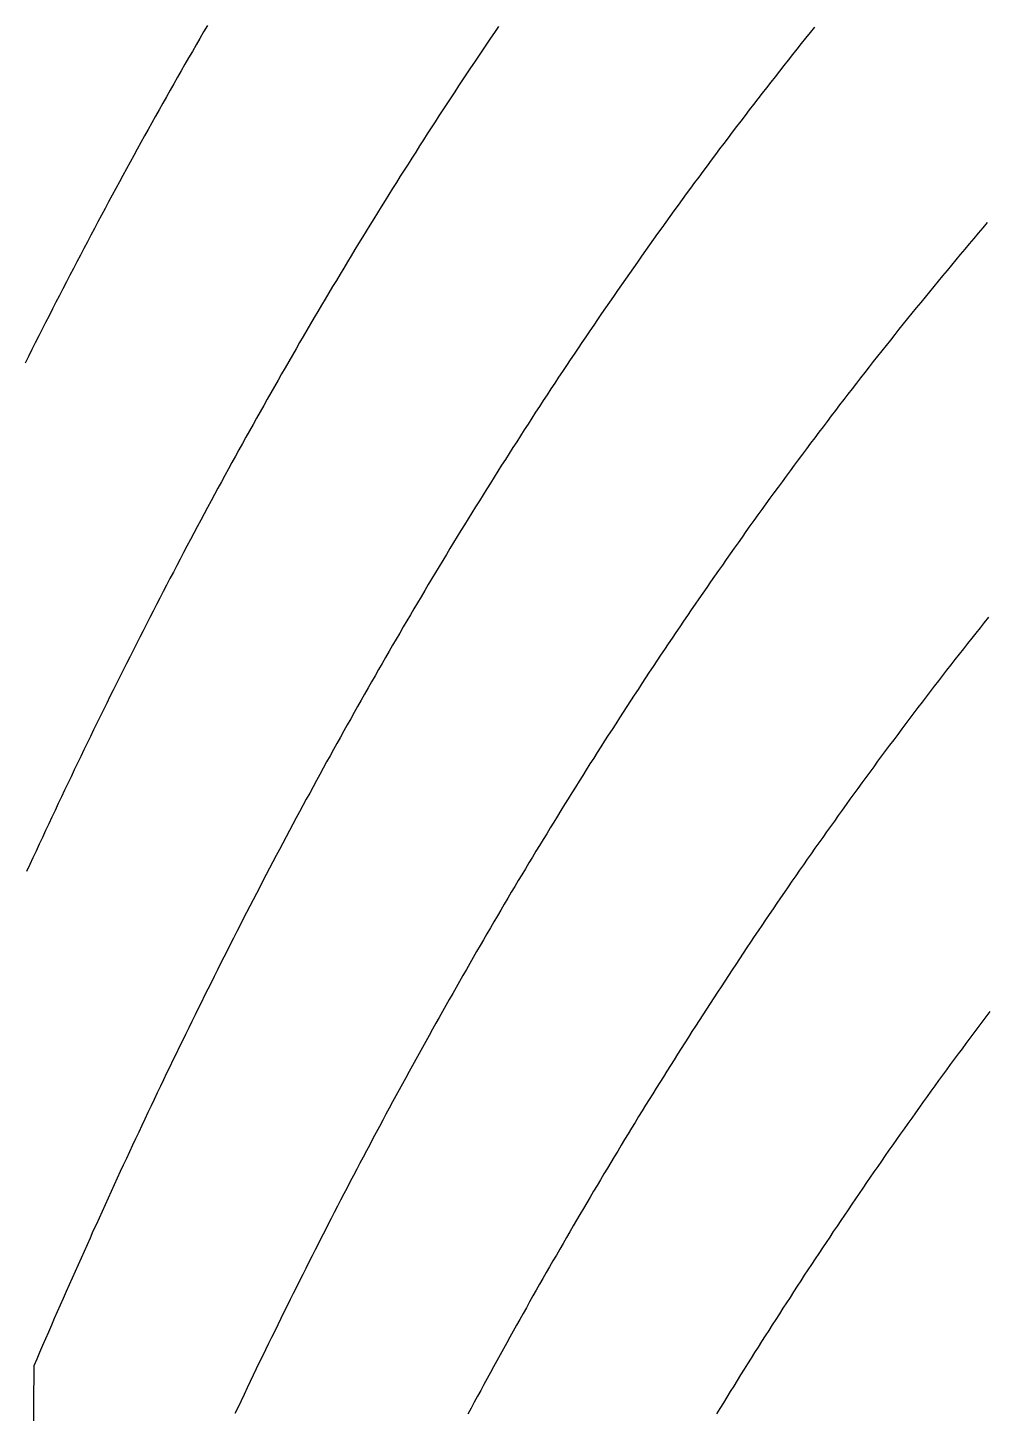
# Model space of a CAD drawing. Extents: x 2 to 198, y -170 to -3.
# Drawn here: x 42.08 to 58.23, y -116.8 to -93.46 of the extents above; entities that cross this region are included whole.
import ezdxf

# ---------------------------------------------------------------- set-up
doc = ezdxf.new("R2010")
doc.units = 0
doc.layers.add('MyLines', color=7, linetype='Continuous')

msp = doc.modelspace()

# ---------------------------------------------------------------- linework, layer by layer
at = {"layer": 'MyLines'}
for p, q in [((45.043, -93.533), (44.98, -93.642)), ((45.106, -93.425), (45.043, -93.533)), ((49.946, -93.539), (49.879, -93.639)), ((50.014, -93.439), (49.946, -93.539)), ((55.264, -93.544), (55.189, -93.637)), ((55.338, -93.452), (55.264, -93.544)), ((44.917, -93.75), (44.854, -93.859)), ((44.98, -93.642), (44.917, -93.75)), ((49.811, -93.739), (49.743, -93.839)), ((49.879, -93.639), (49.811, -93.739)), ((55.041, -93.822), (54.968, -93.914)), ((55.115, -93.729), (55.041, -93.822)), ((55.189, -93.637), (55.115, -93.729)), ((44.791, -93.968), (44.729, -94.077)), ((44.854, -93.859), (44.791, -93.968)), ((49.609, -94.039), (49.542, -94.139)), ((49.676, -93.939), (49.609, -94.039)), ((49.743, -93.839), (49.676, -93.939)), ((54.894, -94.007), (54.821, -94.1)), ((54.968, -93.914), (54.894, -94.007)), ((44.604, -94.295), (44.542, -94.405)), ((44.666, -94.186), (44.604, -94.295)), ((44.729, -94.077), (44.666, -94.186)), ((49.475, -94.24), (49.408, -94.34)), ((49.542, -94.139), (49.475, -94.24)), ((54.674, -94.286), (54.602, -94.379)), ((54.747, -94.193), (54.674, -94.286)), ((54.821, -94.1), (54.747, -94.193)), ((44.48, -94.514), (44.418, -94.624)), ((44.542, -94.405), (44.48, -94.514)), ((49.341, -94.441), (49.275, -94.542)), ((49.408, -94.34), (49.341, -94.441)), ((54.529, -94.472), (54.456, -94.566)), ((54.602, -94.379), (54.529, -94.472)), ((44.356, -94.733), (44.294, -94.843)), ((44.418, -94.624), (44.356, -94.733)), ((49.142, -94.743), (49.076, -94.845)), ((49.209, -94.642), (49.142, -94.743)), ((49.275, -94.542), (49.209, -94.642)), ((54.312, -94.752), (54.24, -94.846)), ((54.384, -94.659), (54.312, -94.752)), ((54.456, -94.566), (54.384, -94.659)), ((44.232, -94.953), (44.171, -95.063)), ((44.294, -94.843), (44.232, -94.953)), ((49.01, -94.946), (48.945, -95.047)), ((49.076, -94.845), (49.01, -94.946)), ((54.168, -94.94), (54.096, -95.033)), ((54.24, -94.846), (54.168, -94.94)), ((44.11, -95.173), (44.048, -95.284)), ((44.171, -95.063), (44.11, -95.173)), ((48.879, -95.148), (48.813, -95.25)), ((48.945, -95.047), (48.879, -95.148)), ((53.953, -95.221), (53.882, -95.315)), ((54.025, -95.127), (53.953, -95.221)), ((54.096, -95.033), (54.025, -95.127)), ((43.987, -95.394), (43.926, -95.505)), ((44.048, -95.284), (43.987, -95.394)), ((48.683, -95.453), (48.618, -95.555)), ((48.748, -95.351), (48.683, -95.453)), ((48.813, -95.25), (48.748, -95.351)), ((53.811, -95.409), (53.74, -95.504)), ((53.882, -95.315), (53.811, -95.409)), ((43.865, -95.616), (43.805, -95.726)), ((43.926, -95.505), (43.865, -95.616)), ((48.553, -95.657), (48.488, -95.759)), ((48.618, -95.555), (48.553, -95.657)), ((53.599, -95.692), (53.528, -95.787)), ((53.669, -95.598), (53.599, -95.692)), ((53.74, -95.504), (53.669, -95.598)), ((43.744, -95.837), (43.683, -95.948)), ((43.805, -95.726), (43.744, -95.837)), ((48.423, -95.861), (48.358, -95.963)), ((48.488, -95.759), (48.423, -95.861)), ((53.458, -95.882), (53.388, -95.976)), ((53.528, -95.787), (53.458, -95.882)), ((43.623, -96.06), (43.563, -96.171)), ((43.683, -95.948), (43.623, -96.06)), ((48.294, -96.066), (48.229, -96.168)), ((48.358, -95.963), (48.294, -96.066)), ((53.248, -96.166), (53.178, -96.261)), ((53.318, -96.071), (53.248, -96.166)), ((53.388, -95.976), (53.318, -96.071)), ((43.442, -96.394), (43.382, -96.506)), ((43.502, -96.283), (43.442, -96.394)), ((43.563, -96.171), (43.502, -96.283)), ((48.101, -96.373), (48.037, -96.476)), ((48.165, -96.271), (48.101, -96.373)), ((48.229, -96.168), (48.165, -96.271)), ((53.109, -96.356), (53.04, -96.451)), ((53.178, -96.261), (53.109, -96.356)), ((43.323, -96.618), (43.263, -96.73)), ((43.382, -96.506), (43.323, -96.618)), ((47.973, -96.579), (47.91, -96.682)), ((48.037, -96.476), (47.973, -96.579)), ((52.97, -96.546), (52.901, -96.642)), ((53.04, -96.451), (52.97, -96.546)), ((43.203, -96.842), (43.144, -96.954)), ((43.263, -96.73), (43.203, -96.842)), ((47.846, -96.785), (47.783, -96.888)), ((47.91, -96.682), (47.846, -96.785)), ((52.764, -96.833), (52.695, -96.928)), ((52.832, -96.737), (52.764, -96.833)), ((52.901, -96.642), (52.832, -96.737)), ((58.174, -96.834), (58.098, -96.923)), ((58.25, -96.745), (58.174, -96.834)), ((43.084, -97.067), (43.025, -97.179)), ((43.144, -96.954), (43.084, -97.067)), ((47.656, -97.095), (47.593, -97.199)), ((47.719, -96.992), (47.656, -97.095)), ((47.783, -96.888), (47.719, -96.992)), ((52.627, -97.024), (52.558, -97.12)), ((52.695, -96.928), (52.627, -97.024)), ((58.022, -97.012), (57.947, -97.102)), ((58.098, -96.923), (58.022, -97.012)), ((42.966, -97.292), (42.907, -97.405)), ((43.025, -97.179), (42.966, -97.292)), ((47.53, -97.303), (47.467, -97.406)), ((47.593, -97.199), (47.53, -97.303)), ((52.422, -97.312), (52.354, -97.408)), ((52.49, -97.216), (52.422, -97.312)), ((52.558, -97.12), (52.49, -97.216)), ((57.796, -97.28), (57.721, -97.37)), ((57.871, -97.191), (57.796, -97.28)), ((57.947, -97.102), (57.871, -97.191)), ((42.848, -97.518), (42.789, -97.631)), ((42.907, -97.405), (42.848, -97.518)), ((47.405, -97.51), (47.342, -97.614)), ((47.467, -97.406), (47.405, -97.51)), ((52.287, -97.504), (52.219, -97.6)), ((52.354, -97.408), (52.287, -97.504)), ((57.572, -97.549), (57.497, -97.639)), ((57.646, -97.459), (57.572, -97.549)), ((57.721, -97.37), (57.646, -97.459)), ((42.731, -97.744), (42.672, -97.857)), ((42.789, -97.631), (42.731, -97.744)), ((47.28, -97.718), (47.217, -97.823)), ((47.342, -97.614), (47.28, -97.718)), ((52.084, -97.793), (52.017, -97.89)), ((52.152, -97.697), (52.084, -97.793)), ((52.219, -97.6), (52.152, -97.697)), ((57.423, -97.728), (57.349, -97.818)), ((57.497, -97.639), (57.423, -97.728)), ((42.613, -97.971), (42.555, -98.084)), ((42.672, -97.857), (42.613, -97.971)), ((47.093, -98.031), (47.031, -98.136)), ((47.155, -97.927), (47.093, -98.031)), ((47.217, -97.823), (47.155, -97.927)), ((51.95, -97.987), (51.883, -98.083)), ((52.017, -97.89), (51.95, -97.987)), ((57.201, -97.998), (57.128, -98.088)), ((57.275, -97.908), (57.201, -97.998)), ((57.349, -97.818), (57.275, -97.908)), ((42.497, -98.198), (42.439, -98.312)), ((42.555, -98.084), (42.497, -98.198)), ((46.969, -98.241), (46.908, -98.345)), ((47.031, -98.136), (46.969, -98.241)), ((51.817, -98.18), (51.75, -98.277)), ((51.883, -98.083), (51.817, -98.18)), ((57.054, -98.179), (56.981, -98.269)), ((57.128, -98.088), (57.054, -98.179)), ((42.381, -98.426), (42.323, -98.54)), ((42.439, -98.312), (42.381, -98.426)), ((46.846, -98.45), (46.784, -98.555)), ((46.908, -98.345), (46.846, -98.45)), ((51.617, -98.471), (51.551, -98.569)), ((51.684, -98.374), (51.617, -98.471)), ((51.75, -98.277), (51.684, -98.374)), ((56.835, -98.45), (56.762, -98.54)), ((56.908, -98.359), (56.835, -98.45)), ((56.981, -98.269), (56.908, -98.359)), ((42.265, -98.654), (42.207, -98.769)), ((42.323, -98.54), (42.265, -98.654)), ((46.723, -98.66), (46.662, -98.766)), ((46.784, -98.555), (46.723, -98.66)), ((51.485, -98.666), (51.419, -98.764)), ((51.551, -98.569), (51.485, -98.666)), ((56.617, -98.722), (56.545, -98.812)), ((56.69, -98.631), (56.617, -98.722)), ((56.762, -98.54), (56.69, -98.631)), ((42.15, -98.883), (42.092, -98.998)), ((42.207, -98.769), (42.15, -98.883)), ((46.601, -98.871), (46.54, -98.977)), ((46.662, -98.766), (46.601, -98.871)), ((51.288, -98.959), (51.222, -99.056)), ((51.353, -98.861), (51.288, -98.959)), ((51.419, -98.764), (51.353, -98.861)), ((56.473, -98.903), (56.401, -98.994)), ((56.545, -98.812), (56.473, -98.903)), ((42.092, -98.998), (42.035, -99.113)), ((46.418, -99.188), (46.357, -99.294)), ((46.479, -99.082), (46.418, -99.188)), ((46.54, -98.977), (46.479, -99.082)), ((51.157, -99.154), (51.092, -99.252)), ((51.222, -99.056), (51.157, -99.154)), ((56.258, -99.176), (56.187, -99.267)), ((56.33, -99.085), (56.258, -99.176)), ((56.401, -98.994), (56.33, -99.085)), ((46.297, -99.399), (46.237, -99.506)), ((46.357, -99.294), (46.297, -99.399)), ((51.027, -99.35), (50.962, -99.448)), ((51.092, -99.252), (51.027, -99.35)), ((56.115, -99.359), (56.044, -99.45)), ((56.187, -99.267), (56.115, -99.359)), ((46.176, -99.612), (46.116, -99.718)), ((46.237, -99.506), (46.176, -99.612)), ((50.832, -99.645), (50.768, -99.743)), ((50.897, -99.547), (50.832, -99.645)), ((50.962, -99.448), (50.897, -99.547)), ((55.903, -99.633), (55.832, -99.725)), ((55.973, -99.542), (55.903, -99.633)), ((56.044, -99.45), (55.973, -99.542)), ((46.056, -99.824), (45.996, -99.931)), ((46.116, -99.718), (46.056, -99.824)), ((50.703, -99.842), (50.639, -99.94)), ((50.768, -99.743), (50.703, -99.842)), ((55.762, -99.816), (55.691, -99.908)), ((55.832, -99.725), (55.762, -99.816)), ((45.936, -100.037), (45.876, -100.144)), ((45.996, -99.931), (45.936, -100.037)), ((50.575, -100.039), (50.511, -100.138)), ((50.639, -99.94), (50.575, -100.039)), ((55.551, -100.092), (55.482, -100.184)), ((55.621, -100), (55.551, -100.092)), ((55.691, -99.908), (55.621, -100)), ((45.757, -100.358), (45.698, -100.465)), ((45.817, -100.251), (45.757, -100.358)), ((45.876, -100.144), (45.817, -100.251)), ((50.383, -100.336), (50.32, -100.435)), ((50.447, -100.237), (50.383, -100.336)), ((50.511, -100.138), (50.447, -100.237)), ((55.412, -100.276), (55.343, -100.368)), ((55.482, -100.184), (55.412, -100.276)), ((45.639, -100.572), (45.579, -100.679)), ((45.698, -100.465), (45.639, -100.572)), ((50.256, -100.534), (50.193, -100.633)), ((50.32, -100.435), (50.256, -100.534)), ((55.204, -100.553), (55.135, -100.645)), ((55.273, -100.461), (55.204, -100.553)), ((55.343, -100.368), (55.273, -100.461)), ((45.52, -100.787), (45.461, -100.894)), ((45.579, -100.679), (45.52, -100.787)), ((50.066, -100.832), (50.003, -100.932)), ((50.13, -100.733), (50.066, -100.832)), ((50.193, -100.633), (50.13, -100.733)), ((54.997, -100.831), (54.929, -100.923)), ((55.066, -100.738), (54.997, -100.831)), ((55.135, -100.645), (55.066, -100.738)), ((45.403, -101.002), (45.344, -101.11)), ((45.461, -100.894), (45.403, -101.002)), ((49.94, -101.032), (49.878, -101.131)), ((50.003, -100.932), (49.94, -101.032)), ((54.86, -101.016), (54.792, -101.109)), ((54.929, -100.923), (54.86, -101.016)), ((45.285, -101.217), (45.227, -101.325)), ((45.344, -101.11), (45.285, -101.217)), ((49.815, -101.231), (49.753, -101.331)), ((49.878, -101.131), (49.815, -101.231)), ((54.656, -101.295), (54.588, -101.388)), ((54.724, -101.202), (54.656, -101.295)), ((54.792, -101.109), (54.724, -101.202)), ((45.168, -101.433), (45.11, -101.542)), ((45.227, -101.325), (45.168, -101.433)), ((49.628, -101.531), (49.566, -101.632)), ((49.69, -101.431), (49.628, -101.531)), ((49.753, -101.331), (49.69, -101.431)), ((54.521, -101.481), (54.453, -101.575)), ((54.588, -101.388), (54.521, -101.481)), ((44.994, -101.758), (44.936, -101.867)), ((45.052, -101.65), (44.994, -101.758)), ((45.11, -101.542), (45.052, -101.65)), ((49.504, -101.732), (49.442, -101.833)), ((49.566, -101.632), (49.504, -101.732)), ((54.319, -101.762), (54.251, -101.855)), ((54.386, -101.668), (54.319, -101.762)), ((54.453, -101.575), (54.386, -101.668)), ((44.878, -101.976), (44.82, -102.084)), ((44.936, -101.867), (44.878, -101.976)), ((49.38, -101.933), (49.318, -102.034)), ((49.442, -101.833), (49.38, -101.933)), ((54.184, -101.949), (54.118, -102.043)), ((54.251, -101.855), (54.184, -101.949)), ((44.763, -102.193), (44.705, -102.302)), ((44.82, -102.084), (44.763, -102.193)), ((49.257, -102.135), (49.195, -102.236)), ((49.318, -102.034), (49.257, -102.135)), ((53.984, -102.23), (53.918, -102.324)), ((54.051, -102.136), (53.984, -102.23)), ((54.118, -102.043), (54.051, -102.136)), ((44.648, -102.411), (44.59, -102.521)), ((44.705, -102.302), (44.648, -102.411)), ((49.073, -102.438), (49.012, -102.539)), ((49.134, -102.336), (49.073, -102.438)), ((49.195, -102.236), (49.134, -102.336)), ((53.852, -102.419), (53.786, -102.513)), ((53.918, -102.324), (53.852, -102.419)), ((44.533, -102.63), (44.476, -102.739)), ((44.59, -102.521), (44.533, -102.63)), ((48.951, -102.64), (48.89, -102.741)), ((49.012, -102.539), (48.951, -102.64)), ((53.654, -102.701), (53.588, -102.796)), ((53.72, -102.607), (53.654, -102.701)), ((53.786, -102.513), (53.72, -102.607)), ((44.419, -102.849), (44.362, -102.959)), ((44.476, -102.739), (44.419, -102.849)), ((48.829, -102.843), (48.769, -102.944)), ((48.89, -102.741), (48.829, -102.843)), ((53.523, -102.89), (53.457, -102.985)), ((53.588, -102.796), (53.523, -102.89)), ((44.305, -103.069), (44.249, -103.179)), ((44.362, -102.959), (44.305, -103.069)), ((48.648, -103.148), (48.588, -103.25)), ((48.708, -103.046), (48.648, -103.148)), ((48.769, -102.944), (48.708, -103.046)), ((53.392, -103.08), (53.327, -103.174)), ((53.457, -102.985), (53.392, -103.08)), ((44.135, -103.399), (44.079, -103.509)), ((44.192, -103.289), (44.135, -103.399)), ((44.249, -103.179), (44.192, -103.289)), ((48.528, -103.352), (48.468, -103.454)), ((48.588, -103.25), (48.528, -103.352)), ((53.197, -103.364), (53.132, -103.459)), ((53.262, -103.269), (53.197, -103.364)), ((53.327, -103.174), (53.262, -103.269)), ((58.272, -103.391), (58.2, -103.479)), ((44.023, -103.619), (43.967, -103.73)), ((44.079, -103.509), (44.023, -103.619)), ((48.408, -103.556), (48.348, -103.658)), ((48.468, -103.454), (48.408, -103.556)), ((53.068, -103.554), (53.003, -103.65)), ((53.132, -103.459), (53.068, -103.554)), ((58.129, -103.569), (58.058, -103.658)), ((58.2, -103.479), (58.129, -103.569)), ((43.91, -103.841), (43.854, -103.951)), ((43.967, -103.73), (43.91, -103.841)), ((48.229, -103.863), (48.169, -103.966)), ((48.288, -103.761), (48.229, -103.863)), ((48.348, -103.658), (48.288, -103.761)), ((52.874, -103.84), (52.81, -103.936)), ((52.939, -103.745), (52.874, -103.84)), ((53.003, -103.65), (52.939, -103.745)), ((57.917, -103.836), (57.847, -103.925)), ((57.988, -103.747), (57.917, -103.836)), ((58.058, -103.658), (57.988, -103.747)), ((43.799, -104.062), (43.743, -104.173)), ((43.854, -103.951), (43.799, -104.062)), ((48.11, -104.068), (48.051, -104.171)), ((48.169, -103.966), (48.11, -104.068)), ((52.746, -104.031), (52.683, -104.127)), ((52.81, -103.936), (52.746, -104.031)), ((57.776, -104.015), (57.706, -104.104)), ((57.847, -103.925), (57.776, -104.015)), ((43.687, -104.284), (43.632, -104.396)), ((43.743, -104.173), (43.687, -104.284)), ((47.991, -104.274), (47.932, -104.377)), ((48.051, -104.171), (47.991, -104.274)), ((52.555, -104.319), (52.492, -104.415)), ((52.619, -104.223), (52.555, -104.319)), ((52.683, -104.127), (52.619, -104.223)), ((57.566, -104.283), (57.497, -104.373)), ((57.636, -104.194), (57.566, -104.283)), ((57.706, -104.104), (57.636, -104.194)), ((43.576, -104.507), (43.521, -104.618)), ((43.632, -104.396), (43.576, -104.507)), ((47.873, -104.48), (47.815, -104.583)), ((47.932, -104.377), (47.873, -104.48)), ((52.428, -104.511), (52.365, -104.607)), ((52.492, -104.415), (52.428, -104.511)), ((57.358, -104.553), (57.289, -104.643)), ((57.427, -104.463), (57.358, -104.553)), ((57.497, -104.373), (57.427, -104.463)), ((43.465, -104.73), (43.41, -104.842)), ((43.521, -104.618), (43.465, -104.73)), ((47.697, -104.79), (47.639, -104.893)), ((47.756, -104.687), (47.697, -104.79)), ((47.815, -104.583), (47.756, -104.687)), ((52.239, -104.799), (52.176, -104.895)), ((52.302, -104.703), (52.239, -104.799)), ((52.365, -104.607), (52.302, -104.703)), ((57.22, -104.733), (57.151, -104.823)), ((57.289, -104.643), (57.22, -104.733)), ((43.355, -104.954), (43.3, -105.066)), ((43.41, -104.842), (43.355, -104.954)), ((47.581, -104.997), (47.522, -105.101)), ((47.639, -104.893), (47.581, -104.997)), ((52.114, -104.992), (52.051, -105.088)), ((52.176, -104.895), (52.114, -104.992)), ((57.013, -105.003), (56.945, -105.094)), ((57.082, -104.913), (57.013, -105.003)), ((57.151, -104.823), (57.082, -104.913)), ((43.245, -105.178), (43.19, -105.29)), ((43.3, -105.066), (43.245, -105.178)), ((47.464, -105.205), (47.406, -105.308)), ((47.522, -105.101), (47.464, -105.205)), ((51.989, -105.185), (51.926, -105.282)), ((52.051, -105.088), (51.989, -105.185)), ((56.877, -105.184), (56.809, -105.274)), ((56.945, -105.094), (56.877, -105.184)), ((43.136, -105.402), (43.081, -105.515)), ((43.19, -105.29), (43.136, -105.402)), ((47.348, -105.413), (47.29, -105.517)), ((47.406, -105.308), (47.348, -105.413)), ((51.802, -105.476), (51.74, -105.573)), ((51.864, -105.379), (51.802, -105.476)), ((51.926, -105.282), (51.864, -105.379)), ((56.673, -105.456), (56.605, -105.546)), ((56.741, -105.365), (56.673, -105.456)), ((56.809, -105.274), (56.741, -105.365)), ((43.026, -105.627), (42.972, -105.74)), ((43.081, -105.515), (43.026, -105.627)), ((47.175, -105.725), (47.117, -105.83)), ((47.233, -105.621), (47.175, -105.725)), ((47.29, -105.517), (47.233, -105.621)), ((51.678, -105.67), (51.617, -105.767)), ((51.74, -105.573), (51.678, -105.67)), ((56.47, -105.728), (56.403, -105.819)), ((56.538, -105.637), (56.47, -105.728)), ((56.605, -105.546), (56.538, -105.637)), ((42.863, -105.965), (42.809, -106.078)), ((42.918, -105.853), (42.863, -105.965)), ((42.972, -105.74), (42.918, -105.853)), ((47.06, -105.934), (47.003, -106.039)), ((47.117, -105.83), (47.06, -105.934)), ((51.493, -105.961), (51.432, -106.059)), ((51.555, -105.864), (51.493, -105.961)), ((51.617, -105.767), (51.555, -105.864)), ((56.336, -105.91), (56.269, -106.001)), ((56.403, -105.819), (56.336, -105.91)), ((42.755, -106.192), (42.701, -106.305)), ((42.809, -106.078), (42.755, -106.192)), ((46.945, -106.143), (46.888, -106.248)), ((47.003, -106.039), (46.945, -106.143)), ((51.371, -106.156), (51.31, -106.254)), ((51.432, -106.059), (51.371, -106.156)), ((56.135, -106.184), (56.069, -106.275)), ((56.202, -106.092), (56.135, -106.184)), ((56.269, -106.001), (56.202, -106.092)), ((42.647, -106.418), (42.594, -106.532)), ((42.701, -106.305), (42.647, -106.418)), ((46.831, -106.353), (46.774, -106.458)), ((46.888, -106.248), (46.831, -106.353)), ((51.249, -106.352), (51.188, -106.449)), ((51.31, -106.254), (51.249, -106.352)), ((56.003, -106.366), (55.936, -106.458)), ((56.069, -106.275), (56.003, -106.366)), ((42.54, -106.645), (42.486, -106.759)), ((42.594, -106.532), (42.54, -106.645)), ((46.661, -106.669), (46.604, -106.774)), ((46.718, -106.563), (46.661, -106.669)), ((46.774, -106.458), (46.718, -106.563)), ((51.066, -106.645), (51.006, -106.743)), ((51.127, -106.547), (51.066, -106.645)), ((51.188, -106.449), (51.127, -106.547)), ((55.804, -106.641), (55.738, -106.733)), ((55.87, -106.549), (55.804, -106.641)), ((55.936, -106.458), (55.87, -106.549)), ((42.433, -106.873), (42.38, -106.987)), ((42.486, -106.759), (42.433, -106.873)), ((46.548, -106.879), (46.491, -106.985)), ((46.604, -106.774), (46.548, -106.879)), ((50.945, -106.842), (50.885, -106.94)), ((51.006, -106.743), (50.945, -106.842)), ((55.673, -106.825), (55.607, -106.916)), ((55.738, -106.733), (55.673, -106.825)), ((42.326, -107.101), (42.273, -107.215)), ((42.38, -106.987), (42.326, -107.101)), ((46.435, -107.091), (46.379, -107.196)), ((46.491, -106.985), (46.435, -107.091)), ((50.765, -107.137), (50.705, -107.235)), ((50.825, -107.038), (50.765, -107.137)), ((50.885, -106.94), (50.825, -107.038)), ((55.477, -107.1), (55.411, -107.193)), ((55.542, -107.008), (55.477, -107.1)), ((55.607, -106.916), (55.542, -107.008)), ((42.22, -107.33), (42.167, -107.444)), ((42.273, -107.215), (42.22, -107.33)), ((46.323, -107.302), (46.267, -107.408)), ((46.379, -107.196), (46.323, -107.302)), ((50.645, -107.334), (50.585, -107.432)), ((50.705, -107.235), (50.645, -107.334)), ((55.346, -107.285), (55.282, -107.377)), ((55.411, -107.193), (55.346, -107.285)), ((42.114, -107.559), (42.061, -107.674)), ((42.167, -107.444), (42.114, -107.559)), ((46.211, -107.514), (46.155, -107.621)), ((46.267, -107.408), (46.211, -107.514)), ((50.526, -107.531), (50.466, -107.63)), ((50.585, -107.432), (50.526, -107.531)), ((55.152, -107.562), (55.088, -107.654)), ((55.217, -107.469), (55.152, -107.562)), ((55.282, -107.377), (55.217, -107.469)), ((46.044, -107.833), (45.988, -107.94)), ((46.1, -107.727), (46.044, -107.833)), ((46.155, -107.621), (46.1, -107.727)), ((50.347, -107.828), (50.288, -107.927)), ((50.407, -107.729), (50.347, -107.828)), ((50.466, -107.63), (50.407, -107.729)), ((55.023, -107.747), (54.959, -107.84)), ((55.088, -107.654), (55.023, -107.747)), ((45.933, -108.046), (45.878, -108.153)), ((45.988, -107.94), (45.933, -108.046)), ((50.229, -108.026), (50.17, -108.126)), ((50.288, -107.927), (50.229, -108.026)), ((54.831, -108.025), (54.767, -108.118)), ((54.895, -107.932), (54.831, -108.025)), ((54.959, -107.84), (54.895, -107.932)), ((45.823, -108.26), (45.767, -108.367)), ((45.878, -108.153), (45.823, -108.26)), ((50.111, -108.225), (50.053, -108.325)), ((50.17, -108.126), (50.111, -108.225)), ((54.704, -108.211), (54.64, -108.304)), ((54.767, -108.118), (54.704, -108.211)), ((45.712, -108.474), (45.657, -108.581)), ((45.767, -108.367), (45.712, -108.474)), ((49.935, -108.524), (49.877, -108.624)), ((49.994, -108.424), (49.935, -108.524)), ((50.053, -108.325), (49.994, -108.424)), ((54.514, -108.491), (54.45, -108.584)), ((54.577, -108.398), (54.514, -108.491)), ((54.64, -108.304), (54.577, -108.398)), ((45.603, -108.688), (45.548, -108.796)), ((45.657, -108.581), (45.603, -108.688)), ((49.819, -108.724), (49.76, -108.824)), ((49.877, -108.624), (49.819, -108.724)), ((54.387, -108.677), (54.324, -108.771)), ((54.45, -108.584), (54.387, -108.677)), ((45.493, -108.903), (45.439, -109.011)), ((45.548, -108.796), (45.493, -108.903)), ((49.702, -108.924), (49.644, -109.024)), ((49.76, -108.824), (49.702, -108.924)), ((54.199, -108.958), (54.136, -109.052)), ((54.262, -108.865), (54.199, -108.958)), ((54.324, -108.771), (54.262, -108.865)), ((45.33, -109.226), (45.276, -109.334)), ((45.384, -109.118), (45.33, -109.226)), ((45.439, -109.011), (45.384, -109.118)), ((49.529, -109.225), (49.471, -109.325)), ((49.586, -109.124), (49.529, -109.225)), ((49.644, -109.024), (49.586, -109.124)), ((54.074, -109.146), (54.012, -109.24)), ((54.136, -109.052), (54.074, -109.146)), ((45.222, -109.442), (45.168, -109.55)), ((45.276, -109.334), (45.222, -109.442)), ((49.413, -109.426), (49.356, -109.526)), ((49.471, -109.325), (49.413, -109.426)), ((53.888, -109.428), (53.826, -109.522)), ((53.95, -109.334), (53.888, -109.428)), ((54.012, -109.24), (53.95, -109.334)), ((45.114, -109.658), (45.06, -109.766)), ((45.168, -109.55), (45.114, -109.658)), ((49.299, -109.627), (49.241, -109.728)), ((49.356, -109.526), (49.299, -109.627)), ((53.764, -109.616), (53.702, -109.71)), ((53.826, -109.522), (53.764, -109.616)), ((45.006, -109.875), (44.952, -109.983)), ((45.06, -109.766), (45.006, -109.875)), ((49.127, -109.93), (49.07, -110.031)), ((49.184, -109.829), (49.127, -109.93)), ((49.241, -109.728), (49.184, -109.829)), ((53.579, -109.899), (53.518, -109.994)), ((53.641, -109.805), (53.579, -109.899)), ((53.702, -109.71), (53.641, -109.805)), ((44.899, -110.092), (44.845, -110.201)), ((44.952, -109.983), (44.899, -110.092)), ((49.013, -110.132), (48.957, -110.233)), ((49.07, -110.031), (49.013, -110.132)), ((53.457, -110.088), (53.396, -110.183)), ((53.518, -109.994), (53.457, -110.088)), ((58.224, -110.125), (58.157, -110.214)), ((58.291, -110.036), (58.224, -110.125)), ((44.792, -110.31), (44.738, -110.419)), ((44.845, -110.201), (44.792, -110.31)), ((48.9, -110.334), (48.843, -110.436)), ((48.957, -110.233), (48.9, -110.334)), ((53.274, -110.373), (53.213, -110.468)), ((53.335, -110.278), (53.274, -110.373)), ((53.396, -110.183), (53.335, -110.278)), ((58.024, -110.392), (57.957, -110.481)), ((58.09, -110.303), (58.024, -110.392)), ((58.157, -110.214), (58.09, -110.303)), ((44.632, -110.637), (44.579, -110.746)), ((44.685, -110.528), (44.632, -110.637)), ((44.738, -110.419), (44.685, -110.528)), ((48.787, -110.537), (48.731, -110.639)), ((48.843, -110.436), (48.787, -110.537)), ((53.152, -110.563), (53.092, -110.658)), ((53.213, -110.468), (53.152, -110.563)), ((57.891, -110.57), (57.825, -110.66)), ((57.957, -110.481), (57.891, -110.57)), ((44.526, -110.855), (44.473, -110.965)), ((44.579, -110.746), (44.526, -110.855)), ((48.618, -110.843), (48.562, -110.945)), ((48.674, -110.741), (48.618, -110.843)), ((48.731, -110.639), (48.674, -110.741)), ((52.971, -110.848), (52.911, -110.943)), ((53.032, -110.753), (52.971, -110.848)), ((53.092, -110.658), (53.032, -110.753)), ((57.693, -110.839), (57.627, -110.928)), ((57.759, -110.749), (57.693, -110.839)), ((57.825, -110.66), (57.759, -110.749)), ((44.42, -111.074), (44.367, -111.184)), ((44.473, -110.965), (44.42, -111.074)), ((48.506, -111.047), (48.45, -111.149)), ((48.562, -110.945), (48.506, -111.047)), ((52.851, -111.039), (52.791, -111.134)), ((52.911, -110.943), (52.851, -111.039)), ((57.562, -111.018), (57.496, -111.108)), ((57.627, -110.928), (57.562, -111.018)), ((44.315, -111.294), (44.262, -111.404)), ((44.367, -111.184), (44.315, -111.294)), ((48.394, -111.251), (48.339, -111.353)), ((48.45, -111.149), (48.394, -111.251)), ((52.672, -111.326), (52.612, -111.421)), ((52.731, -111.23), (52.672, -111.326)), ((52.791, -111.134), (52.731, -111.23)), ((57.366, -111.287), (57.301, -111.377)), ((57.431, -111.197), (57.366, -111.287)), ((57.496, -111.108), (57.431, -111.197)), ((44.21, -111.514), (44.158, -111.624)), ((44.262, -111.404), (44.21, -111.514)), ((48.228, -111.558), (48.172, -111.661)), ((48.283, -111.456), (48.228, -111.558)), ((48.339, -111.353), (48.283, -111.456)), ((52.553, -111.517), (52.493, -111.613)), ((52.612, -111.421), (52.553, -111.517)), ((57.171, -111.557), (57.106, -111.647)), ((57.236, -111.467), (57.171, -111.557)), ((57.301, -111.377), (57.236, -111.467)), ((44.105, -111.734), (44.053, -111.845)), ((44.158, -111.624), (44.105, -111.734)), ((48.117, -111.763), (48.062, -111.866)), ((48.172, -111.661), (48.117, -111.763)), ((52.434, -111.709), (52.375, -111.805)), ((52.493, -111.613), (52.434, -111.709)), ((57.042, -111.738), (56.978, -111.828)), ((57.106, -111.647), (57.042, -111.738)), ((44.001, -111.955), (43.949, -112.066)), ((44.053, -111.845), (44.001, -111.955)), ((48.007, -111.969), (47.952, -112.072)), ((48.062, -111.866), (48.007, -111.969)), ((52.257, -111.998), (52.198, -112.094)), ((52.316, -111.902), (52.257, -111.998)), ((52.375, -111.805), (52.316, -111.902)), ((56.849, -112.009), (56.785, -112.099)), ((56.913, -111.918), (56.849, -112.009)), ((56.978, -111.828), (56.913, -111.918)), ((43.897, -112.176), (43.845, -112.287)), ((43.949, -112.066), (43.897, -112.176)), ((47.897, -112.175), (47.842, -112.278)), ((47.952, -112.072), (47.897, -112.175)), ((52.139, -112.191), (52.081, -112.287)), ((52.198, -112.094), (52.139, -112.191)), ((56.722, -112.19), (56.658, -112.28)), ((56.785, -112.099), (56.722, -112.19)), ((43.794, -112.398), (43.742, -112.509)), ((43.845, -112.287), (43.794, -112.398)), ((47.733, -112.485), (47.678, -112.588)), ((47.788, -112.381), (47.733, -112.485)), ((47.842, -112.278), (47.788, -112.381)), ((51.964, -112.48), (51.906, -112.577)), ((52.022, -112.384), (51.964, -112.48)), ((52.081, -112.287), (52.022, -112.384)), ((56.531, -112.462), (56.468, -112.553)), ((56.594, -112.371), (56.531, -112.462)), ((56.658, -112.28), (56.594, -112.371)), ((43.639, -112.731), (43.587, -112.843)), ((43.69, -112.62), (43.639, -112.731)), ((43.742, -112.509), (43.69, -112.62)), ((47.624, -112.692), (47.57, -112.795)), ((47.678, -112.588), (47.624, -112.692)), ((51.848, -112.674), (51.789, -112.771)), ((51.906, -112.577), (51.848, -112.674)), ((56.341, -112.735), (56.279, -112.826)), ((56.404, -112.644), (56.341, -112.735)), ((56.468, -112.553), (56.404, -112.644)), ((43.536, -112.954), (43.485, -113.066)), ((43.587, -112.843), (43.536, -112.954)), ((47.515, -112.899), (47.461, -113.003)), ((47.57, -112.795), (47.515, -112.899)), ((51.674, -112.965), (51.616, -113.062)), ((51.732, -112.868), (51.674, -112.965)), ((51.789, -112.771), (51.732, -112.868)), ((56.216, -112.917), (56.153, -113.008)), ((56.279, -112.826), (56.216, -112.917)), ((43.434, -113.177), (43.383, -113.289)), ((43.485, -113.066), (43.434, -113.177)), ((47.407, -113.107), (47.353, -113.211)), ((47.461, -113.003), (47.407, -113.107)), ((51.558, -113.159), (51.501, -113.257)), ((51.616, -113.062), (51.558, -113.159)), ((56.028, -113.191), (55.966, -113.282)), ((56.091, -113.1), (56.028, -113.191)), ((56.153, -113.008), (56.091, -113.1)), ((43.332, -113.401), (43.281, -113.513)), ((43.383, -113.289), (43.332, -113.401)), ((47.246, -113.419), (47.192, -113.523)), ((47.299, -113.315), (47.246, -113.419)), ((47.353, -113.211), (47.299, -113.315)), ((51.443, -113.354), (51.386, -113.452)), ((51.501, -113.257), (51.443, -113.354)), ((55.904, -113.374), (55.842, -113.466)), ((55.966, -113.282), (55.904, -113.374)), ((43.23, -113.625), (43.179, -113.737)), ((43.281, -113.513), (43.23, -113.625)), ((47.138, -113.628), (47.085, -113.732)), ((47.192, -113.523), (47.138, -113.628)), ((51.272, -113.647), (51.215, -113.745)), ((51.329, -113.549), (51.272, -113.647)), ((51.386, -113.452), (51.329, -113.549)), ((55.718, -113.649), (55.656, -113.741)), ((55.78, -113.557), (55.718, -113.649)), ((55.842, -113.466), (55.78, -113.557)), ((43.129, -113.85), (43.078, -113.962)), ((43.179, -113.737), (43.129, -113.85)), ((47.032, -113.837), (46.978, -113.942)), ((47.085, -113.732), (47.032, -113.837)), ((51.158, -113.843), (51.101, -113.94)), ((51.215, -113.745), (51.158, -113.843)), ((55.595, -113.833), (55.533, -113.925)), ((55.656, -113.741), (55.595, -113.833)), ((43.028, -114.075), (42.977, -114.187)), ((43.078, -113.962), (43.028, -114.075)), ((46.925, -114.046), (46.872, -114.151)), ((46.978, -113.942), (46.925, -114.046)), ((50.988, -114.137), (50.931, -114.235)), ((51.044, -114.038), (50.988, -114.137)), ((51.101, -113.94), (51.044, -114.038)), ((55.411, -114.109), (55.35, -114.201)), ((55.472, -114.017), (55.411, -114.109)), ((55.533, -113.925), (55.472, -114.017)), ((42.927, -114.3), (42.877, -114.413)), ((42.977, -114.187), (42.927, -114.3)), ((46.766, -114.361), (46.713, -114.466)), ((46.819, -114.256), (46.766, -114.361)), ((46.872, -114.151), (46.819, -114.256)), ((50.875, -114.333), (50.818, -114.431)), ((50.931, -114.235), (50.875, -114.333)), ((55.289, -114.294), (55.228, -114.386)), ((55.35, -114.201), (55.289, -114.294)), ((42.826, -114.526), (42.776, -114.639)), ((42.877, -114.413), (42.826, -114.526)), ((46.66, -114.572), (46.607, -114.677)), ((46.713, -114.466), (46.66, -114.572)), ((50.762, -114.53), (50.706, -114.628)), ((50.818, -114.431), (50.762, -114.53)), ((55.107, -114.571), (55.046, -114.663)), ((55.167, -114.478), (55.107, -114.571)), ((55.228, -114.386), (55.167, -114.478)), ((42.726, -114.753), (42.676, -114.866)), ((42.776, -114.639), (42.726, -114.753)), ((46.555, -114.782), (46.502, -114.888)), ((46.607, -114.677), (46.555, -114.782)), ((50.594, -114.826), (50.538, -114.924)), ((50.65, -114.727), (50.594, -114.826)), ((50.706, -114.628), (50.65, -114.727)), ((54.986, -114.756), (54.926, -114.849)), ((55.046, -114.663), (54.986, -114.756)), ((42.627, -114.979), (42.577, -115.093)), ((42.676, -114.866), (42.627, -114.979)), ((46.45, -114.994), (46.398, -115.099)), ((46.502, -114.888), (46.45, -114.994)), ((50.483, -115.023), (50.427, -115.122)), ((50.538, -114.924), (50.483, -115.023)), ((54.806, -115.034), (54.746, -115.127)), ((54.866, -114.942), (54.806, -115.034)), ((54.926, -114.849), (54.866, -114.942)), ((42.527, -115.207), (42.478, -115.32)), ((42.577, -115.093), (42.527, -115.207)), ((46.345, -115.205), (46.293, -115.311)), ((46.398, -115.099), (46.345, -115.205)), ((50.372, -115.221), (50.316, -115.32)), ((50.427, -115.122), (50.372, -115.221)), ((54.686, -115.22), (54.626, -115.314)), ((54.746, -115.127), (54.686, -115.22)), ((42.428, -115.434), (42.379, -115.548)), ((42.478, -115.32), (42.428, -115.434)), ((46.189, -115.523), (46.137, -115.629)), ((46.241, -115.417), (46.189, -115.523)), ((46.293, -115.311), (46.241, -115.417)), ((50.206, -115.519), (50.151, -115.618)), ((50.261, -115.42), (50.206, -115.519)), ((50.316, -115.32), (50.261, -115.42)), ((54.507, -115.5), (54.448, -115.593)), ((54.567, -115.407), (54.507, -115.5)), ((54.626, -115.314), (54.567, -115.407)), ((42.329, -115.662), (42.28, -115.777)), ((42.379, -115.548), (42.329, -115.662)), ((46.085, -115.736), (46.034, -115.842)), ((46.137, -115.629), (46.085, -115.736)), ((50.096, -115.718), (50.041, -115.817)), ((50.151, -115.618), (50.096, -115.718)), ((54.389, -115.687), (54.33, -115.78)), ((54.448, -115.593), (54.389, -115.687)), ((42.182, -116.005), (42.084, -129.2)), ((42.231, -115.891), (42.182, -116.005)), ((42.28, -115.777), (42.231, -115.891)), ((45.982, -115.949), (45.93, -116.055)), ((46.034, -115.842), (45.982, -115.949)), ((49.986, -115.917), (49.931, -116.017)), ((50.041, -115.817), (49.986, -115.917)), ((54.212, -115.967), (54.153, -116.061)), ((54.271, -115.874), (54.212, -115.967)), ((54.33, -115.78), (54.271, -115.874)), ((45.879, -116.162), (45.827, -116.269)), ((45.93, -116.055), (45.879, -116.162)), ((49.822, -116.216), (49.767, -116.316)), ((49.876, -116.116), (49.822, -116.216)), ((49.931, -116.017), (49.876, -116.116)), ((54.094, -116.155), (54.036, -116.249)), ((54.153, -116.061), (54.094, -116.155)), ((45.776, -116.376), (45.725, -116.483)), ((45.827, -116.269), (45.776, -116.376)), ((49.713, -116.416), (49.659, -116.516)), ((49.767, -116.316), (49.713, -116.416)), ((53.919, -116.437), (53.861, -116.531)), ((53.977, -116.343), (53.919, -116.437)), ((54.036, -116.249), (53.977, -116.343)), ((45.623, -116.697), (45.572, -116.804)), ((45.674, -116.59), (45.623, -116.697)), ((45.725, -116.483), (45.674, -116.59)), ((49.604, -116.617), (49.55, -116.717)), ((49.659, -116.516), (49.604, -116.617)), ((53.803, -116.625), (53.745, -116.719)), ((53.861, -116.531), (53.803, -116.625)), ((49.55, -116.717), (49.496, -116.817)), ((53.745, -116.719), (53.687, -116.814))]:
    msp.add_line(p, q, dxfattribs=at)

doc.saveas('drawing.dxf')
